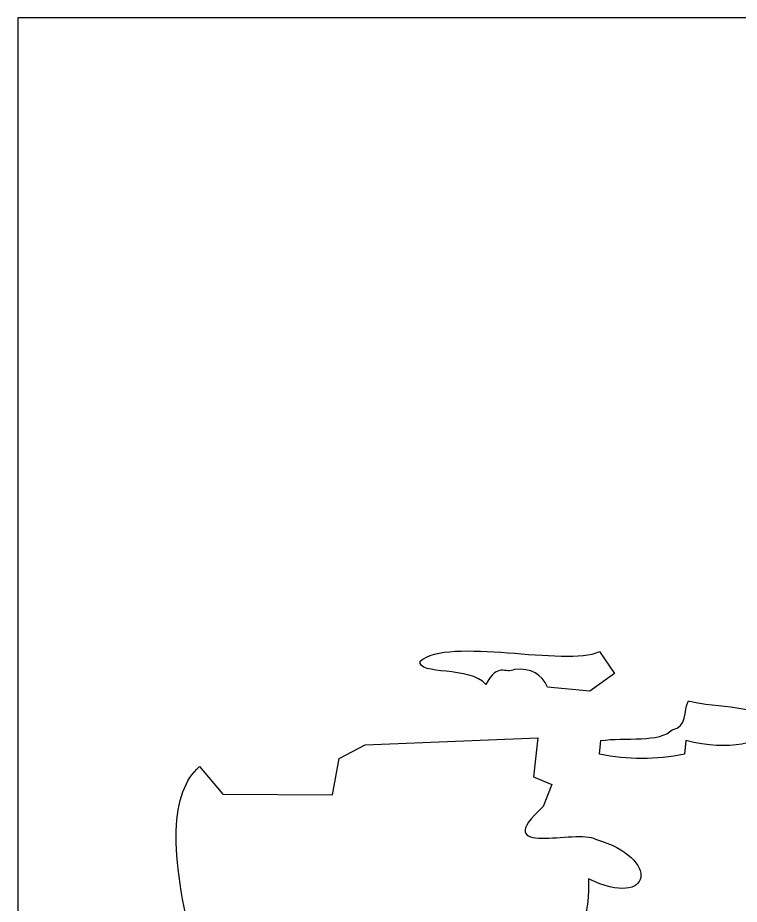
# Model space of a CAD drawing. Extents: x -1901 to -625, y 16 to 513.
# Drawn here: x -1901.2 to -1756.3, y 334.1 to 512.2 of the extents above; entities that cross this region are included whole.
import ezdxf

# ---------------------------------------------------------------- set-up
doc = ezdxf.new("R2010")
doc.units = 0
doc.header["$MEASUREMENT"] = 0
doc.layers.add('CAMADA_1', color=7, linetype='CONTINUOUS')

msp = doc.modelspace()

# ---------------------------------------------------------------- linework, layer by layer
at = {"layer": 'CAMADA_1', "color": 1}
msp.add_open_spline([(-1328.9895, 512.2226), (-1328.9895, 512.2226), (-1328.9895, 16.1639), (-1328.9895, 16.1639), (-1328.9895, 16.1639), (-1328.9895, 16.1639), (-1901.1926, 16.1639), (-1901.1926, 16.1639), (-1901.1926, 16.1639), (-1901.1926, 16.1639), (-1901.1926, 512.2226), (-1901.1926, 512.2226), (-1901.1926, 512.2226), (-1901.1926, 512.2226), (-1328.9895, 512.2226), (-1328.9895, 512.2226)], degree=3, knots=[0, 0, 0, 0, 0.25, 0.25, 0.25, 0.25, 0.5, 0.5, 0.5, 0.5, 0.75, 0.75, 0.75, 0.75, 1, 1, 1, 1], dxfattribs=at)
at = {"layer": 'CAMADA_1'}
for points, knots in [([(-1820.3776, 382.9623), (-1820.9278, 380.0283), (-1810.1995, 382.0458), (-1807.1736, 378.2859), (-1807.1736, 378.2859), (-1804.6978, 382.8711), (-1803.3224, 380.3034), (-1801.3968, 381.3118), (-1801.3968, 381.3118), (-1798.0965, 381.5876), (-1795.8965, 380.3953), (-1794.7948, 377.7358), (-1794.7948, 377.7358), (-1794.7948, 377.7358), (-1786.2673, 376.9105), (-1786.2673, 376.9105), (-1786.2673, 376.9105), (-1786.2673, 376.9105), (-1781.3158, 380.4866), (-1781.3158, 380.4866), (-1781.3158, 380.4866), (-1781.3158, 380.4866), (-1784.3417, 384.8879), (-1784.3417, 384.8879), (-1784.3417, 384.8879), (-1791.1275, 381.7701), (-1814.6928, 388.0051), (-1820.3776, 382.9623)], [0, 0, 0, 0, 0.14285714, 0.14285714, 0.14285714, 0.14285714, 0.28571429, 0.28571429, 0.28571429, 0.28571429, 0.42857143, 0.42857143, 0.42857143, 0.42857143, 0.57142857, 0.57142857, 0.57142857, 0.57142857, 0.71428571, 0.71428571, 0.71428571, 0.71428571, 0.85714286, 0.85714286, 0.85714286, 0.85714286, 1, 1, 1, 1]), ([(-1784.3417, 364.2567), (-1778.6582, 363.157), (-1772.9741, 363.1577), (-1767.2865, 364.2567), (-1767.2865, 364.2567), (-1767.2865, 364.2567), (-1767.0114, 367.0075), (-1767.0114, 367.0075), (-1767.0114, 367.0075), (-1758.0256, 364.8981), (-1751.9738, 366.0897), (-1748.8559, 370.5836), (-1748.8559, 370.5836), (-1752.2489, 374.2509), (-1760.5933, 373.5176), (-1766.4613, 374.9849), (-1766.4613, 374.9849), (-1767.5616, 373.0593), (-1766.5991, 369.6205), (-1769.7623, 369.2082), (-1769.7623, 369.2082), (-1772.0549, 366.5486), (-1779.2989, 367.7408), (-1784.0666, 367.0075), (-1784.0666, 367.0075), (-1784.0666, 367.0075), (-1784.3417, 364.2567), (-1784.3417, 364.2567)], [0, 0, 0, 0, 0.14285714, 0.14285714, 0.14285714, 0.14285714, 0.28571429, 0.28571429, 0.28571429, 0.28571429, 0.42857143, 0.42857143, 0.42857143, 0.42857143, 0.57142857, 0.57142857, 0.57142857, 0.57142857, 0.71428571, 0.71428571, 0.71428571, 0.71428571, 0.85714286, 0.85714286, 0.85714286, 0.85714286, 1, 1, 1, 1]), ([(-1867.6919, 311.1656), (-1862.099, 314.1915), (-1859.8064, 326.0201), (-1855.0381, 328.4958), (-1855.0381, 328.4958), (-1855.0381, 328.4958), (-1805.7982, 327.1204), (-1805.7982, 327.1204), (-1805.7982, 327.1204), (-1792.4894, 326.8677), (-1785.9935, 325.1935), (-1786.5423, 339.2241), (-1786.5423, 339.2241), (-1773.7054, 333.0803), (-1771.8717, 343.4416), (-1785.1669, 347.2015), (-1785.1669, 347.2015), (-1788.6518, 349.4022), (-1806.9904, 343.3503), (-1795.6201, 353.8035), (-1795.6201, 353.8035), (-1795.6201, 353.8035), (-1793.9263, 358.2082), (-1793.9263, 358.2082), (-1793.9263, 358.2082), (-1793.9263, 358.2082), (-1797.5788, 359.7627), (-1797.5788, 359.7627), (-1797.5788, 359.7627), (-1797.5788, 359.7627), (-1796.7204, 367.5577), (-1796.7204, 367.5577), (-1796.7204, 367.5577), (-1796.7204, 367.5577), (-1831.3809, 366.1823), (-1831.3809, 366.1823), (-1831.3809, 366.1823), (-1831.3809, 366.1823), (-1836.6075, 363.4314), (-1836.6075, 363.4314), (-1836.6075, 363.4314), (-1836.6075, 363.4314), (-1837.989, 356.1008), (-1837.989, 356.1008), (-1837.989, 356.1008), (-1837.989, 356.1008), (-1859.9977, 356.2428), (-1859.9977, 356.2428), (-1859.9977, 356.2428), (-1859.9977, 356.2428), (-1864.666, 361.7809), (-1864.666, 361.7809), (-1864.666, 361.7809), (-1870.5353, 356.8287), (-1870.9017, 344.5412), (-1865.7663, 324.9198), (-1865.7663, 324.9198), (-1865.7663, 324.9198), (-1867.6919, 311.1656), (-1867.6919, 311.1656)], [0, 0, 0, 0, 0.06666667, 0.06666667, 0.06666667, 0.06666667, 0.13333333, 0.13333333, 0.13333333, 0.13333333, 0.2, 0.2, 0.2, 0.2, 0.26666667, 0.26666667, 0.26666667, 0.26666667, 0.33333333, 0.33333333, 0.33333333, 0.33333333, 0.4, 0.4, 0.4, 0.4, 0.46666667, 0.46666667, 0.46666667, 0.46666667, 0.53333333, 0.53333333, 0.53333333, 0.53333333, 0.6, 0.6, 0.6, 0.6, 0.66666667, 0.66666667, 0.66666667, 0.66666667, 0.73333333, 0.73333333, 0.73333333, 0.73333333, 0.8, 0.8, 0.8, 0.8, 0.86666667, 0.86666667, 0.86666667, 0.86666667, 0.93333333, 0.93333333, 0.93333333, 0.93333333, 1, 1, 1, 1])]:
    msp.add_open_spline(points, degree=3, knots=knots, dxfattribs=at)

doc.saveas('drawing.dxf')
